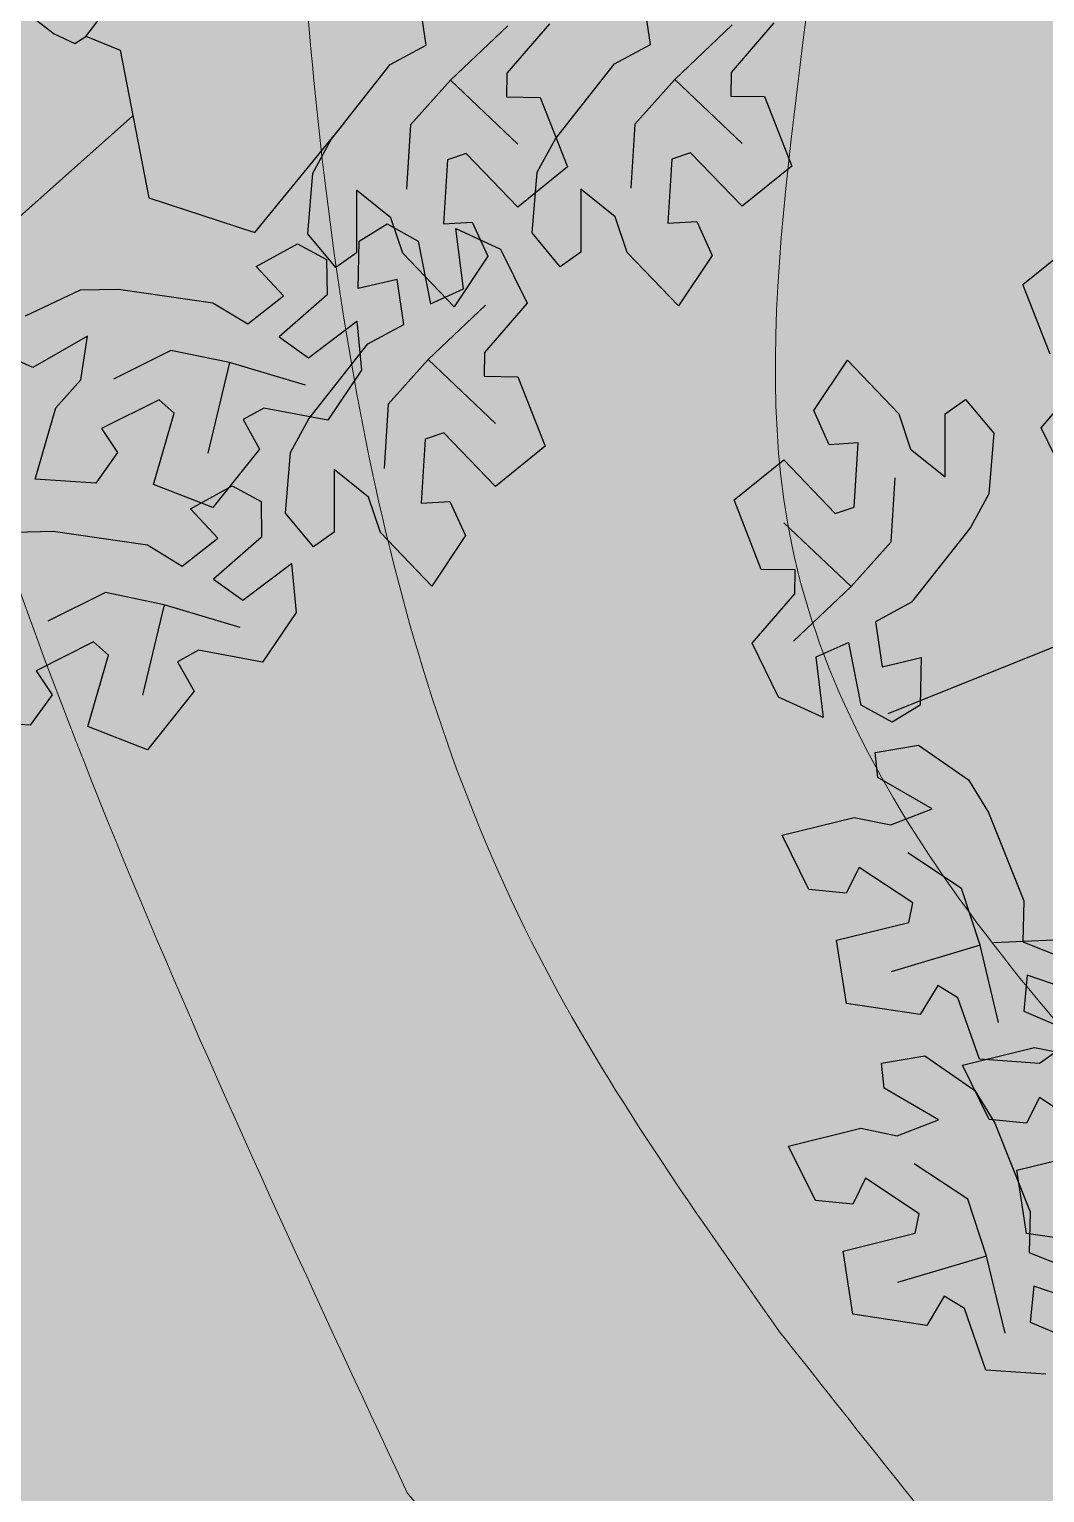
# Model space of a CAD drawing. Header units: millimetres. Extents: x 5637 to 6048, y 3385 to 3927.
# Drawn here: x 5969.145 to 5972.347, y 3552.349 to 3556.964 of the extents above; entities that cross this region are included whole.
import ezdxf

# ---------------------------------------------------------------- set-up
doc = ezdxf.new("R2010")
doc.units = ezdxf.units.MM
doc.layers.add('Contour Lines', color=253, linetype='Continuous')
doc.layers.add('hatch', color=253, linetype='Continuous', lineweight=13)
doc.layers.add('plants1', color=7, linetype='Continuous', true_color=0x89ee5d)
pattern_1 = [(45, (2816.368087035456, -1263.747613335156), (-0.2651650429449553, 0.2651650429449554), []), (135, (2816.368087035456, -1263.747613335156), (-0.795495128834866, 0.2651650429449554), [0.9375, -0.5625])]
pattern_2 = [(45, (2816.368087035456, -1263.747613335156), (-0.7071067811865475, 0.7071067811865476), [])]

# ---------------------------------------------------------------- blocks, each defined once
blk = doc.blocks.new('212')
at = {"color": 48, "linetype": 'Continuous'}
for p, q in [((2811.994493891349, 4856.62311520042), (2812.151323810915, 4856.749459021021)), ((2812.080492424158, 4856.403902334082), (2811.994493891349, 4856.62311520042)), ((2811.334828469638, 4856.225636511593), (2811.441203782387, 4856.384647187642)), ((2811.441203782387, 4856.384647187642), (2811.603345334378, 4856.215755574175)), ((2812.051791515508, 4856.171539424296), (2812.185690258016, 4856.327470268865)), ((2811.383733700905, 4856.117995999814), (2811.334828469638, 4856.225636511593)), ((2811.603345334378, 4856.215755574175), (2811.640448219082, 4856.104183788001)), ((2811.749500748599, 4856.214893841594), (2811.81392271294, 4856.261048219779)), ((2811.81392271294, 4856.261048219779), (2811.90239947236, 4856.154331427861)), ((2811.749309170393, 4856.016741288751), (2811.749500748599, 4856.214893841594)), ((2812.134959262877, 4856.001108532534), (2812.051791515508, 4856.171539424296)), ((2811.47476096388, 4856.123529530487), (2811.383733700905, 4856.117995999814)), ((2811.462512272508, 4855.921363274757), (2811.47476096388, 4856.123529530487)), ((2811.90239947236, 4856.154331427861), (2811.886482871948, 4855.963175321971)), ((2811.640448219082, 4856.104183788001), (2811.749309170393, 4856.016741288751)), ((2811.083493353446, 4855.943962461738), (2811.24033285617, 4856.070306850722)), ((2811.24033285617, 4856.070306850722), (2811.402734250542, 4855.901493158356)), ((2811.578588961833, 4855.811330766876), (2811.591096643005, 4856.013589318448)), ((2811.169496677837, 4855.724749879591), (2811.083493353446, 4855.943962461738)), ((2811.886482871948, 4855.963175321971), (2811.828813800309, 4855.857320831019)), ((2811.402734250542, 4855.901493158356), (2811.462512272508, 4855.921363274757)), ((2811.453089290806, 4855.67041955184), (2811.240146353744, 4855.872149790492)), ((2811.828813800309, 4855.857320831019), (2811.642633185366, 4855.621286828172)), ((2811.453089290806, 4855.67041955184), (2811.578588961833, 4855.811330766876)), ((2811.276335614704, 4855.723042064057), (2811.169496677837, 4855.724749879591)), ((2811.169496677837, 4855.724749879591), (2811.169496677837, 4855.724749879591)), ((2811.274689720113, 4855.648317530182), (2811.276335614704, 4855.723042064057)), ((2811.271489942582, 4855.49861426421), (2811.453089290806, 4855.67041955184)), ((2811.140790977603, 4855.492386685615), (2811.274689720113, 4855.648317530182)), ((2811.642633185366, 4855.621286828172), (2811.529758343701, 4855.559780784492)), ((2812.356939811203, 4855.587169913345), (2811.568480681108, 4855.269705339804)), ((2811.529758343701, 4855.559780784492), (2811.550149452933, 4855.417929631578)), ((2811.223958724978, 4855.321955793852), (2811.140790977603, 4855.492386685615)), ((2811.445221044619, 4855.494440186279), (2811.341405250203, 4855.447689984365)), ((2811.484346512155, 4855.297124133232), (2811.445221044619, 4855.494440186279)), ((2811.341405250203, 4855.447689984365), (2811.364805411341, 4855.257375169845)), ((2811.550149452933, 4855.417929631578), (2811.673348879629, 4855.446667876742)), ((2811.673348879629, 4855.446667876742), (2811.670149102098, 4855.296964610769)), ((2811.364805411341, 4855.257375169845), (2811.223958724978, 4855.321955793852)), ((2811.581871332839, 4855.242884705808), (2811.484346512155, 4855.297124133232)), ((2811.484346512155, 4855.297124133232), (2811.484346512155, 4855.297124133232)), ((2811.670149102098, 4855.296964610769), (2811.581871332839, 4855.242884705808)), ((2811.52871876694, 4855.147708354421), (2811.665389242934, 4855.170970569546)), ((2811.665389242934, 4855.170970569546), (2811.822970615071, 4855.06161580572)), ((2811.536479055548, 4855.068834250164), (2811.52871876694, 4855.147708354421)), ((2811.707991806141, 4854.969590855142), (2811.536479055548, 4855.068834250164)), ((2811.822970615071, 4855.06161580572), (2811.885816585361, 4854.958740237961)), ((2814.348306236221, 4854.875583835537), (2814.327924425955, 4855.017440348415)), ((2815.055843303822, 4854.878018237871), (2815.035451910398, 4855.019874182365)), ((2811.235328258273, 4854.886721434249), (2811.462664133001, 4854.942697035663)), ((2811.462664133001, 4854.942697035663), (2811.577849058657, 4854.919043259734)), ((2811.577849058657, 4854.919043259734), (2811.707991806141, 4854.969590855142)), ((2811.885816585361, 4854.958740237961), (2811.997129883545, 4854.67948083829)), ((2813.121229512425, 4854.953131115215), (2813.175199853658, 4854.911128036661)), ((2813.275901076806, 4854.90321393998), (2813.321092999452, 4854.961628879092)), ((2814.606593803657, 4854.936751492589), (2814.424994171245, 4854.764950996536)), ((2814.737283185478, 4854.942978502799), (2814.603384442968, 4854.787047658231)), ((2815.3141212881, 4854.939185326539), (2815.132521655688, 4854.767384830488)), ((2815.444819968885, 4854.945417696711), (2815.310921226377, 4854.789486852144)), ((2811.319850668308, 4854.715096653199), (2811.235328258273, 4854.886721434249)), ((2813.175199853658, 4854.911128036661), (2813.240686953889, 4854.880141352921)), ((2813.240686953889, 4854.880141352921), (2813.275901076806, 4854.90321393998)), ((2813.275563313323, 4854.903395861256), (2813.383684374646, 4854.859478710135)), ((2814.942977761128, 4854.816517554156), (2815.055843303822, 4854.878018237871)), ((2813.383684374646, 4854.859478710135), (2813.474389565411, 4854.393982866287)), ((2814.235440693528, 4854.81408315182), (2814.348306236221, 4854.875583835537)), ((2811.800522569841, 4854.719044173101), (2811.631626122466, 4854.831007184245)), ((2814.049260078585, 4854.578049148974), (2814.235440693528, 4854.81408315182)), ((2814.603384442968, 4854.787047658231), (2814.601748131538, 4854.712323692741)), ((2814.756782771445, 4854.580482698731), (2814.942977761128, 4854.816517554156)), ((2815.310921226377, 4854.789486852144), (2815.309275615982, 4854.714757526689)), ((2811.478240100761, 4854.785231001648), (2811.437520528811, 4854.703620965523)), ((2811.647193075453, 4854.673530998686), (2811.478240100761, 4854.785231001648)), ((2814.424994171245, 4854.764950996536), (2814.299485201252, 4854.624034421537)), ((2814.424994171245, 4854.764950996536), (2814.637937392501, 4854.563215966305)), ((2815.132521655688, 4854.767384830488), (2815.007022268853, 4854.62646882387)), ((2815.132521655688, 4854.767384830488), (2815.345464876944, 4854.565649800254)), ((2811.437520528811, 4854.703620965523), (2811.319850668308, 4854.715096653199)), ((2811.859814321881, 4854.539893165244), (2811.800522569841, 4854.719044173101)), ((2814.601748131538, 4854.712323692741), (2814.708577485245, 4854.710615308821)), ((2814.708577485245, 4854.710615308821), (2814.708577485245, 4854.710615308821)), ((2814.708577485245, 4854.710615308821), (2814.794571226477, 4854.491402158291)), ((2815.309275615982, 4854.714757526689), (2815.416099893914, 4854.713053650158)), ((2815.416099893914, 4854.713053650158), (2815.416099893914, 4854.713053650158)), ((2815.416099893914, 4854.713053650158), (2815.502108009886, 4854.493841352204)), ((2811.634518214991, 4854.611832326871), (2811.647193075453, 4854.673530998686)), ((2811.997129883545, 4854.67948083829), (2811.993956170431, 4854.550984317546)), ((2813.424082542587, 4854.652135619488), (2813.037993478343, 4854.309210984502)), ((2811.407121305561, 4854.555588641506), (2811.634518214991, 4854.611832326871)), ((2813.80883813023, 4854.284409841612), (2814.091074646983, 4854.630738882629)), ((2814.299485201252, 4854.624034421537), (2814.286977235887, 4854.421780661545)), ((2815.007022268853, 4854.62646882387), (2814.994514303484, 4854.424215063881)), ((2811.438119144286, 4854.356593232394), (2811.407121305561, 4854.555588641506)), ((2812.593401918863, 4854.577296077027), (2811.901601262198, 4854.547891663305)), ((2813.991586499551, 4854.472189582251), (2814.049260078585, 4854.578049148974)), ((2814.699118491383, 4854.474628491971), (2814.756782771445, 4854.580482698731)), ((2811.859814321881, 4854.539893165244), (2811.578628980385, 4854.456349753873)), ((2811.917801395058, 4854.296722204331), (2811.859814321881, 4854.539893165244)), ((2811.993956170431, 4854.550984317546), (2812.127001241928, 4854.497712023398)), ((2814.415561890573, 4854.514001913655), (2814.403313199205, 4854.311835657927)), ((2814.475330329381, 4854.533871461672), (2814.415561890573, 4854.514001913655)), ((2814.637741306911, 4854.365058337692), (2814.475330329381, 4854.533871461672)), ((2815.123089375016, 4854.516435747603), (2815.110850266805, 4854.314270060261)), ((2815.182867396982, 4854.536305864007), (2815.123089375016, 4854.516435747603)), ((2815.345268791354, 4854.367492171641), (2815.182867396982, 4854.536305864007)), ((2813.975674690725, 4854.281033760552), (2813.991586499551, 4854.472189582251)), ((2814.794571226477, 4854.491402158291), (2814.637741306911, 4854.365058337692)), ((2814.683202175168, 4854.283467594502), (2814.699118491383, 4854.474628491971)), ((2815.502108009886, 4854.493841352204), (2815.345268791354, 4854.367492171641)), ((2812.008280695964, 4854.445101079157), (2811.996857561922, 4854.331814820138)), ((2812.198713861028, 4854.380326366217), (2812.008280695964, 4854.445101079157)), ((2814.12877457585, 4854.418624468044), (2814.128573414486, 4854.22047134682)), ((2814.237616360845, 4854.33118083203), (2814.12877457585, 4854.418624468044)), ((2814.836302060288, 4854.421058301996), (2814.836100614737, 4854.222909972349)), ((2814.945147784289, 4854.33362932491), (2814.836302060288, 4854.421058301996)), ((2811.725853495396, 4854.413141031792), (2811.670959271512, 4854.321467707792)), ((2811.789750151147, 4854.374352095948), (2811.725853495396, 4854.413141031792)), ((2811.857837934141, 4854.180422346335), (2811.789750151147, 4854.374352095948)), ((2813.474389565411, 4854.393982866287), (2813.80883813023, 4854.284409841612)), ((2811.670959271512, 4854.321467707792), (2811.438119144286, 4854.356593232394)), ((2811.996857561922, 4854.331814820138), (2812.173364140111, 4854.256929022588)), ((2814.274718961357, 4854.219613837432), (2814.237616360845, 4854.33118083203)), ((2814.982251237377, 4854.222047955575), (2814.945147784289, 4854.33362932491)), ((2811.670959271512, 4854.321467707792), (2811.670959271512, 4854.321467707792)), ((2814.064151450145, 4854.174316968634), (2813.975674690725, 4854.281033760552)), ((2814.137497006488, 4854.257616845896), (2814.225774775746, 4854.311696750859)), ((2814.225774775746, 4854.311696750859), (2814.323299596427, 4854.257457323434)), ((2814.403313199205, 4854.311835657927), (2814.494340177987, 4854.317373980179)), ((2814.466240858378, 4854.106891472302), (2814.44284069724, 4854.297206286818)), ((2814.44284069724, 4854.297206286818), (2814.583692175185, 4854.232625947004)), ((2814.494340177987, 4854.317373980179), (2814.543245693442, 4854.209728676821)), ((2814.771688517746, 4854.176751370968), (2814.683202175168, 4854.283467594502)), ((2815.110850266805, 4854.314270060261), (2815.201867662426, 4854.319807814128)), ((2815.201867662426, 4854.319807814128), (2815.250772893693, 4854.21216730235)), ((2812.173364140111, 4854.256929022588), (2812.047028671751, 4854.167240580562)), ((2813.812222660319, 4854.177243030528), (2813.943464098603, 4854.249315836499)), ((2813.943464098603, 4854.249315836499), (2814.034441365823, 4854.199914837909)), ((2814.134297228957, 4854.107913579923), (2814.137497006488, 4854.257616845896)), ((2814.323299596427, 4854.257457323434), (2814.323299596427, 4854.257457323434)), ((2814.323299596427, 4854.257457323434), (2814.362425063963, 4854.060141270384)), ((2814.583692175185, 4854.232625947004), (2814.666855130978, 4854.062194771049)), ((2811.548935377861, 4854.167597148052), (2811.685605569662, 4854.190864154759)), ((2811.685605569662, 4854.190864154759), (2811.843187225991, 4854.081504599353)), ((2811.803474079597, 4854.161527295406), (2812.03081052271, 4854.217493313663)), ((2812.03081052271, 4854.217493313663), (2812.145976282046, 4854.193838400966)), ((2814.034441365823, 4854.199914837909), (2814.036227611732, 4854.088320831272)), ((2814.128573414486, 4854.22047134682), (2814.064151450145, 4854.174316968634)), ((2814.436870380698, 4854.05071800077), (2814.274718961357, 4854.219613837432)), ((2814.543245693442, 4854.209728676821), (2814.436870380698, 4854.05071800077)), ((2814.836100614737, 4854.222909972349), (2814.771688517746, 4854.176751370968)), ((2815.144397865141, 4854.053151834719), (2814.982251237377, 4854.222047955575)), ((2815.250772893693, 4854.21216730235), (2815.144397865141, 4854.053151834719)), ((2811.556695666468, 4854.088723043798), (2811.548935377861, 4854.167597148052)), ((2811.88798775905, 4853.989887571237), (2811.803474079597, 4854.161527295406)), ((2812.047028671751, 4854.167240580562), (2811.857837934141, 4854.180422346335)), ((2813.898711199277, 4854.084915364844), (2813.812222660319, 4854.177243030528)), ((2813.084839881891, 4854.021766754744), (2813.258342646021, 4854.103568381004)), ((2813.258342646021, 4854.103568381004), (2813.378852612176, 4854.106551811582)), ((2813.378852612176, 4854.106551811582), (2813.676346525309, 4854.063326414761)), ((2814.257496655648, 4854.136651825088), (2814.134297228957, 4854.107913579923)), ((2814.277887764884, 4853.994800672175), (2814.257496655648, 4854.136651825088)), ((2814.362425063963, 4854.060141270384), (2814.466240858378, 4854.106891472302)), ((2811.728208132869, 4853.989484440355), (2811.556695666468, 4854.088723043798)), ((2811.843187225991, 4854.081504599353), (2811.906032912089, 4853.978633823174)), ((2812.046372115731, 4854.060026427072), (2812.005666918518, 4853.978417243524)), ((2812.215330166195, 4853.948321916725), (2812.046372115731, 4854.060026427072)), ((2813.676346525309, 4854.063326414761), (2813.786047653854, 4853.996335937696)), ((2813.786047653854, 4853.996335937696), (2813.898711199277, 4854.084915364844)), ((2814.036227611732, 4854.088320831272), (2813.884909762662, 4853.955788505937)), ((2814.036227611732, 4854.088320831272), (2814.036227611732, 4854.088320831272)), ((2814.536160957581, 4854.055967476649), (2814.354556817781, 4853.884161904826)), ((2814.666855130978, 4854.062194771049), (2814.53296118005, 4853.906264210674)), ((2813.977311722005, 4853.889257808798), (2814.130414200047, 4854.004672166835)), ((2814.130414200047, 4854.004672166835), (2814.144919773902, 4853.850417191351)), ((2811.255553599775, 4853.906625171004), (2811.482880743922, 4853.962585829297)), ((2811.482880743922, 4853.962585829297), (2811.598065669577, 4853.938932053366)), ((2811.598065669577, 4853.938932053366), (2811.728208132869, 4853.989484440355)), ((2812.005666918518, 4853.978417243524), (2811.88798775905, 4853.989887571237)), ((2811.906032912089, 4853.978633823174), (2812.017346210274, 4853.699374423502)), ((2813.280542330227, 4853.957977747835), (2813.108842793005, 4853.859068874208)), ((2813.259250382508, 4853.819996667954), (2813.280542330227, 4853.957977747835)), ((2813.884909762662, 4853.955788505937), (2813.977311722005, 4853.889257808798)), ((2814.165012923221, 4853.933294628495), (2814.277887764884, 4853.994800672175)), ((2813.543793302486, 4853.912841587672), (2813.362384382358, 4853.822545763051)), ((2813.728583872978, 4853.874616169589), (2813.543793302486, 4853.912841587672)), ((2813.978832308277, 4853.697260625646), (2814.165012923221, 4853.933294628495)), ((2811.340067279228, 4853.734985446833), (2811.255553599775, 4853.906625171004)), ((2811.975258112107, 4853.830384351124), (2812.202655021542, 4853.886628036488)), ((2813.108842793005, 4853.859068874208), (2813.036655748479, 4853.891788316085)), ((2813.728583872978, 4853.874616169589), (2813.6603471127, 4853.58932842902)), ((2813.968161563793, 4853.803235553185), (2813.728583872978, 4853.874616169589)), ((2814.354556817781, 4853.884161904826), (2814.22905714675, 4853.743250689789)), ((2814.354556817781, 4853.884161904826), (2814.567504546421, 4853.682431950365)), ((2814.53296118005, 4853.906264210674), (2814.531310493882, 4853.831539392608)), ((2811.820739180761, 4853.738932966734), (2811.651842733386, 4853.850895977877)), ((2812.006255950837, 4853.631388942011), (2811.975258112107, 4853.830384351124)), ((2813.181168057369, 4853.732083449286), (2813.259250382508, 4853.819996667954)), ((2814.144919773902, 4853.850417191351), (2814.038906366818, 4853.693168633744)), ((2814.531310493882, 4853.831539392608), (2814.638149430746, 4853.829831577074)), ((2814.638149430746, 4853.829831577074), (2814.638149430746, 4853.829831577074)), ((2814.638149430746, 4853.829831577074), (2814.724152755136, 4853.610618994927)), ((2811.498456427489, 4853.805124586861), (2811.457736855537, 4853.723514550736)), ((2811.667409686372, 4853.69341979232), (2811.498456427489, 4853.805124586861)), ((2811.457736855537, 4853.723514550736), (2811.340067279228, 4853.734985446833)), ((2811.880030648609, 4853.559786750459), (2811.820739180761, 4853.738932966734)), ((2813.115979378784, 4853.507202143858), (2813.181168057369, 4853.732083449286)), ((2813.506540497419, 4853.757295905371), (2813.325334608164, 4853.666819785255)), ((2813.553628999997, 4853.715471288963), (2813.506540497419, 4853.757295905371)), ((2813.836920125514, 4853.731162747212), (2813.771377859362, 4853.6952223576)), ((2814.038906366818, 4853.693168633744), (2813.836920125514, 4853.731162747212)), ((2814.22905714675, 4853.743250689789), (2814.216549465576, 4853.540992138221)), ((2811.654734541719, 4853.631725912083), (2811.667409686372, 4853.69341979232)), ((2812.017346210274, 4853.699374423502), (2812.014172497159, 4853.570877902757)), ((2813.488648143867, 4853.490409972232), (2813.553628999997, 4853.715471288963)), ((2813.771377859362, 4853.6952223576), (2813.823321719766, 4853.601855592806)), ((2813.921168028215, 4853.591406418886), (2813.978832308277, 4853.697260625646)), ((2811.427337632289, 4853.575482226721), (2811.654734541719, 4853.631725912083)), ((2813.325334608164, 4853.666819785255), (2813.375645669807, 4853.590767521895)), ((2814.345138627655, 4853.6332184661), (2814.332885144701, 4853.431051926179)), ((2814.40491185804, 4853.653088298308), (2814.345138627655, 4853.6332184661)), ((2814.567313252412, 4853.484274605946), (2814.40491185804, 4853.653088298308)), ((2812.239105945413, 4853.596259194215), (2812.006255950837, 4853.631388942011)), ((2813.375645669807, 4853.590767521895), (2813.306867518405, 4853.494587470474)), ((2813.823321719766, 4853.601855592806), (2813.676475617965, 4853.417763175297)), ((2813.823321719766, 4853.601855592806), (2813.823321719766, 4853.601855592806)), ((2813.905246636227, 4853.400250028805), (2813.921168028215, 4853.591406418886)), ((2814.724152755136, 4853.610618994927), (2814.567313252412, 4853.484274605946)), ((2811.458335471014, 4853.376486817607), (2811.427337632289, 4853.575482226721)), ((2811.880030648609, 4853.559786750459), (2811.598845591306, 4853.476238547507)), ((2811.938017721786, 4853.316615789546), (2811.880030648609, 4853.559786750459)), ((2812.014172497159, 4853.570877902757), (2812.147217568656, 4853.517605608612)), ((2813.306867518405, 4853.494587470474), (2813.115979378784, 4853.507202143858)), ((2814.058337222381, 4853.537835376332), (2814.058150151563, 4853.339687899262)), ((2814.167197889505, 4853.450397668666), (2814.058337222381, 4853.537835376332)), ((2812.028497306884, 4853.464989872788), (2812.01707388865, 4853.35170840535)), ((2812.218930187756, 4853.40021995143), (2812.028497306884, 4853.464989872788)), ((2813.676475617965, 4853.417763175297), (2813.488648143867, 4853.490409972232)), ((2813.605800387609, 4853.413561758088), (2813.73705140905, 4853.485635132447)), ((2813.73705140905, 4853.485635132447), (2813.82802867627, 4853.436234133856)), ((2814.204300774208, 4853.338825882491), (2814.167197889505, 4853.450397668666)), ((2811.746069822124, 4853.433034617006), (2811.691175882432, 4853.341356501426)), ((2811.809966762068, 4853.394240889581), (2811.746069822124, 4853.433034617006)), ((2813.692298509725, 4853.321234660792), (2813.605800387609, 4853.413561758088)), ((2813.82802867627, 4853.436234133856), (2813.829810130599, 4853.324639843025)), ((2814.332885144701, 4853.431051926179), (2814.423917199258, 4853.436585741043)), ((2814.423917199258, 4853.436585741043), (2814.472817638943, 4853.328944945072)), ((2811.691175882432, 4853.341356501426), (2811.458335471014, 4853.376486817607)), ((2811.878054260868, 4853.200315931547), (2811.809966762068, 4853.394240889581)), ((2813.993723395646, 4853.293533236886), (2813.905246636227, 4853.400250028805)), ((2811.691175882432, 4853.341356501426), (2811.691175882432, 4853.341356501426)), ((2812.01707388865, 4853.35170840535), (2812.19358075103, 4853.276817816219)), ((2813.051929956468, 4853.339887676952), (2813.172444714205, 4853.342871391721)), ((2813.172444714205, 4853.342871391721), (2813.469943418914, 4853.29964627909)), ((2813.579644547461, 4853.232655802026), (2813.692298509725, 4853.321234660792)), ((2813.829810130599, 4853.324639843025), (2813.678491997341, 4853.192112309272)), ((2813.829810130599, 4853.324639843025), (2813.829810130599, 4853.324639843025)), ((2814.058150151563, 4853.339687899262), (2813.993723395646, 4853.293533236886)), ((2814.366442326199, 4853.169934269025), (2814.204300774208, 4853.338825882491)), ((2814.472817638943, 4853.328944945072), (2814.366442326199, 4853.169934269025)), ((2813.469943418914, 4853.29964627909), (2813.579644547461, 4853.232655802026)), ((2813.770889449291, 4853.12557653636), (2813.924011093653, 4853.240992031166)), ((2813.924011093653, 4853.240992031166), (2813.938507084345, 4853.086736487298)), ((2812.067245282671, 4853.187129374196), (2811.878054260868, 4853.200315931547)), ((2813.678491997341, 4853.192112309272), (2813.770889449291, 4853.12557653636)), ((2813.337371029772, 4853.149160315234), (2813.155962109648, 4853.058864490612)), ((2813.522166391845, 4853.110935181342), (2813.337371029772, 4853.149160315234)), ((2813.522166391845, 4853.110935181342), (2813.453934423148, 4852.825647724964)), ((2813.761758173207, 4853.039560209094), (2813.522166391845, 4853.110935181342)), ((2813.938507084345, 4853.086736487298), (2813.832493677266, 4852.929487929691)), ((2813.300127807867, 4852.993615201321), (2813.118921918611, 4852.903139081202)), ((2813.347225893603, 4852.951791153294), (2813.300127807867, 4852.993615201321)), ((2813.282230662733, 4852.726728983984), (2813.347225893603, 4852.951791153294)), ((2813.6304978528, 4852.967481474776), (2813.56496516981, 4852.931541653546)), ((2813.832493677266, 4852.929487929691), (2813.6304978528, 4852.967481474776)), ((2813.118921918611, 4852.903139081202), (2813.169232980255, 4852.827086817842)), ((2813.56496516981, 4852.931541653546), (2813.616909030215, 4852.838174888751)), ((2813.169232980255, 4852.827086817842), (2813.100464412015, 4852.730907334805)), ((2813.616909030215, 4852.838174888751), (2813.470062928408, 4852.654082471241)), ((2813.616909030215, 4852.838174888751), (2813.616909030215, 4852.838174888751)), ((2813.100464412015, 4852.730907334805), (2812.90955653769, 4852.74353045458)), ((2813.470062928408, 4852.654082471241), (2813.282230662733, 4852.726728983984))]:
    blk.add_line(p, q, dxfattribs=at)

msp = doc.modelspace()

# ---------------------------------------------------------------- hatches: boundary and pattern name
at = {"layer": 'hatch'}
h = msp.add_hatch(dxfattribs=at)
h.set_pattern_fill('ANSI31', color=256, scale=8, style=0)
h.set_pattern_definition(pattern_2)
edge = h.paths.add_edge_path()
edge.add_arc((5888.218597786534, 3544.251879519288), 5.099999999999703, 222.2096827054169, 295.0106996712317)
edge.add_line((5890.374814048559, 3539.63011238632), (5962.724415347593, 3573.368833238253))
edge.add_arc((5959.301019294773, 3580.709992987185), 8.10013993668037, 295.0010067509886, 379.1520322176876)
edge.add_line((5966.952827542687, 3583.367453717085), (5974.951558471705, 3569.541004290979))
edge.add_arc((5969.706864991153, 3565.844412111367), 6.416510223423876, 35.17714628567522, 121.8211173089577)
edge.add_line((5966.323638051035, 3571.296510690719), (5964.181878608919, 3570.409633657426))
edge.add_line((5964.18187860892, 3570.409633657426), (5950.360272161224, 3564.024697307429))
edge.add_line((5950.360272161224, 3564.024697307429), (5941.019583289994, 3551.651265792138))
edge.add_line((5941.019583289994, 3551.651265792138), (5918.251469236275, 3541.463622921433))
edge.add_line((5918.251469236276, 3541.463622921433), (5903.786954010162, 3542.209244047871))
edge.add_line((5903.786954010162, 3542.209244047871), (5887.47792040575, 3534.61967185372))
edge.add_line((5887.47792040575, 3534.61967185372), (5884.441073338574, 3540.825466081732))
h = msp.add_hatch(dxfattribs=at)
h.set_pattern_fill('ANSI31', color=256, scale=8, style=0)
h.set_pattern_definition(pattern_2)
edge = h.paths.add_edge_path()
edge.add_line((5971.437225461268, 3575.646387493636), (5974.908681895879, 3569.822416222831))
edge.add_arc((5967.441255846074, 3565.378669392472), 8.689610906227125, -25.546717561671585, 30.756205938548987, ccw=False)
edge.add_line((5975.281317872283, 3561.63130163272), (5984.463161632182, 3553.856244711966))
edge.add_line((5984.463161632182, 3553.856244711966), (5994.927428727911, 3554.739385890593))
edge.add_arc((5995.498904073685, 3548.779110752457), 5.987609188407449, 57.43581863698682, 95.47681733732998, ccw=False)
edge.add_line((5998.72169890142, 3553.825402191864), (6032.962043901134, 3525.718449404136))
edge.add_line((6032.962043901134, 3525.718449404136), (6034.271485200559, 3529.036066292721))
edge.add_line((6034.271485200559, 3529.036066292721), (5990.977531555367, 3564.427738384236))
edge.add_arc((5993.590870111725, 3567.624585315503), 4.129088121135003, 130.1086034859574, 230.7349018430178, ccw=False)
edge.add_line((5990.930752646655, 3570.782613780246), (5995.39327300834, 3576.237112389204))
edge.add_line((5995.39327300834, 3576.237112389204), (5991.631871788981, 3579.267099526267))
edge.add_line((5991.631871788981, 3579.267099526267), (5987.890614439624, 3574.734582082147))
edge.add_arc((5981.300804457594, 3580.17398200285), 8.544744998922784, 274.0521077173881, 320.4628515617229, ccw=False)
edge.add_line((5981.904607589244, 3571.650597177862), (5977.724080088683, 3575.392794994894))
edge.add_arc((5981.505630442003, 3579.617284457973), 5.669782561823833, 195.0479590261398, 228.1666961036515, ccw=False)
edge.add_line((5976.030271271215, 3578.14525312365), (5971.437225461268, 3575.646387493636))
at = {"layer": 'plants1'}
h = msp.add_hatch(dxfattribs=at)
h.set_pattern_fill('ANSI38', color=256, scale=3, style=0)
h.set_pattern_definition(pattern_1)
edge = h.paths.add_edge_path()
edge.add_line((5867.340026559894, 3539.401602731366), (5867.920497871744, 3539.012893932036))
edge.add_line((5867.920497871744, 3539.012893932036), (5868.307566333235, 3538.645474774969))
edge.add_line((5868.307566333234, 3538.645474774969), (5868.751904713922, 3538.147852172101))
edge.add_line((5868.751904713922, 3538.147852172101), (5869.041495821688, 3537.742348562914))
edge.add_line((5869.041495821688, 3537.742348562914), (5873.636493846637, 3527.954023021291))
edge.add_line((5873.636493846638, 3527.954023021291), (5903.829997155666, 3542.008132120876))
edge.add_line((5903.829997155666, 3542.008132120876), (5918.291521160669, 3541.262275447136))
edge.add_line((5918.291521160669, 3541.262275447136), (5941.16198548445, 3551.494962586632))
edge.add_line((5941.16198548445, 3551.494962586632), (5950.48308823519, 3563.852364690145))
edge.add_line((5950.48308823519, 3563.852364690145), (5964.274809275164, 3570.230544657122))
edge.add_line((5964.274809275164, 3570.230544657122), (5965.741202670952, 3570.870139763694))
edge.add_arc((5969.427232144333, 3564.866000809268), 7.045317442293404, 27.800891099726925, 121.5463777302028, ccw=False)
edge.add_arc((5969.675026703198, 3565.204551072316), 6.670760308511182, -45.778412307314625, 26.22114660211321, ccw=False)
edge.add_line((5974.327449541655, 3560.423964829417), (5968.693330355425, 3565.052694805927))
edge.add_line((5968.693330355425, 3565.052694805927), (5960.294785214963, 3566.735752133394))
edge.add_line((5960.294785214963, 3566.735752133394), (5952.862509781829, 3563.409138527084))
edge.add_line((5952.862509781829, 3563.409138527084), (5951.175927865645, 3562.581958068244))
edge.add_line((5951.175927865645, 3562.581958068244), (5941.99973997969, 3550.444749196693))
edge.add_line((5941.99973997969, 3550.444749196693), (5918.534556405375, 3539.942057260073))
edge.add_line((5918.534556405374, 3539.942057260073), (5904.707706962623, 3540.696889009831))
edge.add_line((5904.707706962623, 3540.696889009831), (5873.014766627353, 3526.282493411768))
edge.add_line((5873.014766627353, 3526.282493411768), (5867.474450181188, 3538.114340235214))
edge.add_line((5867.474450181187, 3538.114340235214), (5850.756846190711, 3543.697445805256))
edge.add_line((5850.756846190712, 3543.697445805256), (5843.661721366867, 3553.613685774287))
edge.add_arc((5860.091496400632, 3565.369281146774), 20.20226547251094, 201.3952708323302, 215.5839309095071, ccw=False)
edge.add_line((5841.281451276056, 3557.999496032321), (5825.6334595674, 3591.334470052606))
edge.add_line((5825.6334595674, 3591.334470052606), (5826.243094236252, 3603.827857783155))
edge.add_line((5826.243094236252, 3603.827857783155), (5807.93222640211, 3643.212544803538))
edge.add_line((5807.932226402111, 3643.212544803538), (5807.54425343434, 3643.018716773715))
edge.add_line((5807.54425343434, 3643.018716773715), (5797.983414535619, 3663.178172781516))
edge.add_line((5797.983414535619, 3663.178172781516), (5798.220660294317, 3663.230848117235))
edge.add_line((5798.220660294317, 3663.230848117235), (5798.430504871312, 3663.243955492233))
edge.add_arc((5796.47127030947, 3658.681427308592), 4.965406679702589, 43.281910526906586, 66.76041366223558, ccw=False)
edge.add_arc((5798.419150723013, 3659.930643248288), 2.724438401226553, 20.331572802217522, 52.27834752672618, ccw=False)
edge.add_line((5800.973850110128, 3660.877255969283), (5827.01980770738, 3605.063416347021))
edge.add_arc((5822.580878502342, 3602.991955887857), 4.898473325559818, -5.638474229268581, 25.01647123820868, ccw=False)
edge.add_line((5827.455651292115, 3602.510675128524), (5827.02681755183, 3592.341389809634))
edge.add_arc((5831.442059715824, 3591.753460223986), 4.45421424769768, 172.4151664289416, 196.7575539092155)
edge.add_line((5827.177000996578, 3590.469209981324), (5842.180972176831, 3557.925817952753))
edge.add_line((5842.180972176831, 3557.925817952753), (5843.931761083313, 3555.587557282975))
edge.add_line((5843.931761083313, 3555.587557282975), (5844.4582692678, 3554.732695371641))
edge.add_line((5844.4582692678, 3554.732695371641), (5845.511514484654, 3553.146209559445))
edge.add_line((5845.511514484654, 3553.146209559445), (5846.226685131759, 3552.147263726482))
edge.add_line((5846.226685131759, 3552.147263726482), (5850.021031909244, 3546.975222436023))
edge.add_arc((5853.593202258537, 3549.595861424048), 4.430366769232694, 216.2647608932856, 225.9658998829303)
edge.add_arc((5856.005599061212, 3552.090997914942), 7.901010000933404, 225.9658998829325, 233.198284425577)
edge.add_arc((5852.865360091027, 3547.893615871604), 2.65895727250779, 233.1982844255969, 246.1024814744989)
edge.add_arc((5864.54816925737, 3574.260456154457), 31.49813715888168, 246.1024814744715, 247.3946300883742)
edge.add_line((5852.440857129599, 3545.182188710875), (5866.918704412524, 3539.623431528851))
edge.add_line((5866.918704412524, 3539.623431528851), (5867.340026559894, 3539.401602731366))
at = {"layer": 'plants1', "lineweight": 9, "true_color": 0x87ea5d}
h = msp.add_hatch(dxfattribs=at)
h.set_pattern_fill('GRASS', color=83, style=0)
h.set_pattern_definition([(90, (2816.368087035456, -1263.747613335156), (-0.7071067809999999, 0.7071067809999999), [0.1875, -1.226713563]), (45, (2816.368087035456, -1263.747613335156), (-0.7071067811865475, 0.7071067811865476), [0.1875, -0.8125]), (135, (2816.368087035456, -1263.747613335156), (-0.7071067811865476, -0.7071067811865475), [0.1875, -0.8125])])
edge = h.paths.add_edge_path()
edge.add_line((5983.543146376789, 3551.445805101491), (5969.640635504285, 3562.838185826287))
edge.add_line((5969.640635504285, 3562.838185826287), (5966.492252980823, 3561.768624968458))
edge.add_line((5966.492252980823, 3561.768624968458), (5955.921017339108, 3557.299893196933))
edge.add_line((5955.921017339107, 3557.299893196933), (5946.238677310108, 3544.639421632763))
edge.add_line((5946.238677310108, 3544.639421632763), (5920.217170966603, 3532.993634617345))
edge.add_line((5920.217170966603, 3532.993634617345), (5906.122187960691, 3533.806131472588))
edge.add_line((5906.122187960691, 3533.806131472588), (5874.303167214423, 3518.905773727294))
edge.add_arc((5872.286045028751, 3523.588218137926), 5.098437757841221, 205.9057288569798, 293.3056048456494, ccw=False)
edge.add_line((5867.699928378741, 3521.360752842329), (5862.632327681754, 3531.794409419595))
edge.add_line((5862.632327681755, 3531.794409419595), (5846.300825011211, 3537.845906180429))
edge.add_line((5846.30082501121, 3537.845906180429), (5835.704934110892, 3553.189519123115))
edge.add_line((5835.704934110892, 3553.189519123115), (5829.869514344558, 3565.464410968983))
edge.add_line((5829.869514344558, 3565.464410968983), (5818.951785877673, 3589.787818731628))
edge.add_line((5818.951785877673, 3589.787818731628), (5819.105349046455, 3602.062710577497))
edge.add_line((5819.105349046455, 3602.062710577497), (5812.502110210773, 3616.946016101519))
edge.add_line((5812.502110210774, 3616.946016101519), (5783.214278819822, 3614.413327711298))
edge.add_line((5783.214278819822, 3614.413327711298), (5742.27744412079, 3610.939958988603))
edge.add_line((5742.277444120789, 3610.939958988603), (5740.644030012792, 3628.008894982169))
edge.add_line((5740.644030012792, 3628.008894982169), (5728.21676223766, 3636.089086317))
edge.add_line((5728.21676223766, 3636.089086317), (5724.527309350425, 3634.145468249055))
edge.add_line((5724.527309350425, 3634.145468249055), (5745.96438259031, 3596.014769703591))
edge.add_line((5745.96438259031, 3596.014769703591), (5750.558930671819, 3599.373842859833))
edge.add_line((5750.558930671819, 3599.373842859833), (5769.6227869008, 3566.839205986142))
edge.add_line((5769.622786900799, 3566.839205986142), (5734.815644929742, 3545.997845025774))
edge.add_line((5734.815644929742, 3545.997845025774), (5735.196569320273, 3544.982893832115))
edge.add_line((5735.196569320273, 3544.982893832115), (5738.116978896199, 3540.41561159599))
edge.add_line((5738.116978896198, 3540.41561159599), (5741.545288734643, 3535.467720797594))
edge.add_line((5741.545288734644, 3535.467720797594), (5749.036778095164, 3527.601845317423))
edge.add_line((5749.036778095163, 3527.601845317423), (5798.598934408347, 3480.165366437292))
edge.add_arc((5805.582526731787, 3474.340858353454), 9.093704204487059, 39.82903574491269, 140.1709642550854, ccw=False)
edge.add_line((5812.566119055227, 3480.165366437292), (5813.835864873366, 3478.642939646798))
edge.add_line((5813.835864873367, 3478.642939646798), (5821.581302752425, 3487.396897421425))
edge.add_line((5821.581302752425, 3487.396897421425), (5830.342537931083, 3479.65789084046))
edge.add_line((5830.342537931083, 3479.65789084046), (5822.089199789505, 3470.396457469005))
edge.add_line((5822.089199789505, 3470.396457469005), (5822.851048570565, 3469.381504410695))
edge.add_line((5822.851048570565, 3469.381504410695), (5809.500748557341, 3454.17964400092))
edge.add_line((5809.500748557341, 3454.17964400092), (5804.182934400614, 3458.065560870161))
edge.add_line((5804.182934400615, 3458.065560870161), (5802.35741957415, 3455.686428245293))
edge.add_line((5802.357419574149, 3455.686428245293), (5805.849712453533, 3451.086771961519))
edge.add_line((5805.849712453533, 3451.086771961519), (5796.32527380928, 3440.222068048281))
edge.add_line((5796.32527380928, 3440.222068048281), (5784.020432236173, 3450.625647826298))
edge.add_line((5784.020432236173, 3450.625647826298), (5793.014108703598, 3461.338688593605))
edge.add_line((5793.014108703599, 3461.338688593605), (5795.52615185077, 3459.324525714185))
edge.add_line((5795.52615185077, 3459.324525714185), (5796.852599300491, 3460.964638720235))
edge.add_line((5796.852599300491, 3460.964638720235), (5791.156559684721, 3465.935910660593))
edge.add_line((5791.156559684721, 3465.935910660593), (5792.653973783181, 3467.651634549444))
edge.add_arc((5786.626672361195, 3472.912018334733), 8.000000000000167, 318.8868656851399, 400.7908125521247)
edge.add_line((5792.683470942852, 3478.138412018837), (5782.845449826959, 3488.438386309253))
edge.add_line((5782.845449826959, 3488.438386309253), (5763.728535120212, 3506.990940139635))
edge.add_line((5763.728535120212, 3506.990940139635), (5752.522149181643, 3518.421384358084))
edge.add_line((5752.522149181642, 3518.421384358084), (5734.816260988662, 3536.224089832984))
edge.add_line((5734.816260988662, 3536.224089832984), (5726.083387098455, 3549.348581333322))
edge.add_line((5726.083387098455, 3549.348581333322), (5715.102136828464, 3569.233022727199))
edge.add_line((5715.102136828464, 3569.233022727199), (5688.066045950565, 3610.010505711823))
edge.add_line((5688.066045950565, 3610.010505711823), (5687.6689330798, 3609.779417813003))
edge.add_line((5687.6689330798, 3609.779417813003), (5701.641910615803, 3588.08792204371))
edge.add_line((5701.641910615803, 3588.08792204371), (5696.039048254053, 3584.44464457802))
edge.add_line((5696.039048254054, 3584.44464457802), (5702.714446619498, 3568.949629540359))
edge.add_line((5702.714446619498, 3568.949629540359), (5693.954417755168, 3563.084840151439))
edge.add_line((5693.954417755168, 3563.084840151439), (5685.568881755245, 3556.596485806248))
edge.add_line((5685.568881755245, 3556.596485806248), (5723.08063528065, 3502.396598107433))
edge.add_line((5723.08063528065, 3502.396598107433), (5785.059830075699, 3394.671068844227))
edge.add_line((5785.0598300757, 3394.671068844227), (5883.788074873661, 3413.050262465064))
edge.add_line((5883.788074873661, 3413.050262465064), (5919.329713899851, 3457.938898947066))
edge.add_line((5919.329713899851, 3457.938898947066), (5966.332638887769, 3498.085115972264))
edge.add_line((5966.332638887769, 3498.085115972264), (6010.099541831191, 3522.463446991074))
edge.add_line((6010.09954183119, 3522.463446991074), (6039.963669175579, 3496.516754754641))
edge.add_line((6039.963669175579, 3496.516754754641), (6039.963657156173, 3522.840874027848))
edge.add_line((6039.963657156173, 3522.840874027848), (6037.044810787087, 3526.908516358228))
edge.add_line((6037.044810787086, 3526.908516358228), (6033.324818014818, 3517.218023367356))
edge.add_line((6033.324818014818, 3517.218023367356), (6030.351272550581, 3517.763515441751))
edge.add_line((6030.35127255058, 3517.763515441751), (6029.211470008659, 3517.17572006019))
edge.add_line((6029.211470008659, 3517.17572006019), (6022.482974460178, 3530.584799987808))
edge.add_line((6022.482974460178, 3530.584799987808), (6022.593278036022, 3530.841961283026))
edge.add_line((6022.593278036022, 3530.841961283026), (5996.701163907655, 3552.463764786439))
edge.add_line((5996.701163907655, 3552.463764786439), (5983.543146376789, 3551.445805101491))
at = {"layer": 'plants1'}
h = msp.add_hatch(dxfattribs=at)
h.set_pattern_fill('ANSI38', color=256, scale=3, style=0)
h.set_pattern_definition(pattern_1)
edge = h.paths.add_edge_path()
edge.add_line((5964.527069666081, 3561.520427213101), (5968.888905105196, 3563.478945180686))
edge.add_line((5968.888905105196, 3563.478945180686), (5983.545169192421, 3551.433442597361))
edge.add_line((5983.545169192421, 3551.433442597361), (5964.497207593035, 3561.50585788303))

# ---------------------------------------------------------------- linework, layer by layer
at = {"layer": 'Contour Lines', "lineweight": 5, "ltscale": 0.5}
for points, knots in [([(5970.33651549155, 3552.349376583162), (5969.719020545417, 3553.671974385297), (5968.436835253116, 3556.418256699262), (5968.204902995541, 3561.124187460137), (5967.451647539667, 3565.457380560723), (5967.136639429997, 3569.139525322353), (5965.985483556637, 3571.51522279715), (5964.15703104292, 3573.917305330146), (5963.955242746246, 3576.23128175173), (5963.40235070448, 3577.746802464098)], [0, 0, 0, 0, 8.677105080239434, 18.01740497362143, 27.85842612619758, 35.22225878019647, 39.89942831153405, 43.4973838834863, 53.15010413922162, 53.15010413922162, 53.15010413922162, 53.15010413922162]), ([(5967.087920566009, 3573.852302256889), (5967.108176034726, 3573.800514241157), (5967.692219128858, 3572.305389508419), (5968.642773856294, 3569.986540333251), (5969.567378770262, 3565.754908721138), (5969.946010803031, 3561.645622397639), (5969.890273718787, 3557.443412726459), (5970.335541526856, 3554.518494948344), (5971.228306990673, 3553.256377080085), (5971.510980372188, 3552.856756866096)], [22.98993776207073, 22.98993776207073, 22.98993776207073, 22.98993776207073, 23.32134806293605, 32.55684147672286, 38.038879313934, 49.23962746474489, 57.16151648602838, 63.45414079542823, 66.36969640373546, 66.36969640373546, 66.36969640373546, 66.36969640373546]), ([(5967.832002310804, 3573.852302256889), (5967.894015900886, 3573.66746435681), (5968.27733240062, 3572.570169448711), (5969.696068859153, 3570.510834949749), (5970.178493580814, 3566.727933854228), (5971.156366484554, 3563.131544523856), (5971.371835518271, 3560.033528787632), (5971.838643917028, 3557.651189546715), (5971.112297318662, 3555.12454083906), (5972.413131903415, 3553.772190266354), (5973.100871307346, 3553.057214828525)], [19.19061143686201, 19.19061143686201, 19.19061143686201, 19.19061143686201, 20.35479535494823, 26.13184593635066, 33.89183144002638, 42.77753675999963, 48.53168902102151, 52.43716277169794, 57.35576970671787, 62.87321611223553, 62.87321611223553, 62.87321611223553, 62.87321611223553]), ([(5969.199425936327, 3573.852302256887), (5969.45906046793, 3573.419575261581), (5970.046857810351, 3572.37962954807), (5970.744054363402, 3570.442570651815), (5971.435929085843, 3568.016453986973), (5972.081257658252, 3565.866009244008), (5972.575205303742, 3563.668026872053), (5972.64725860193, 3561.302691711912), (5972.842800403931, 3558.670154591724), (5972.766837984519, 3556.540511622917), (5973.10045352674, 3554.874447533936), (5973.782967634339, 3554.148570225197), (5974.21428890307, 3553.689845169901)], [16.92827008420374, 16.92827008420374, 16.92827008420374, 16.92827008420374, 19.95352354067261, 24.07924485964759, 29.23435357154589, 35.09905234773935, 37.54982921955875, 42.72266092062817, 49.24235989167421, 53.37793995883865, 55.52092377694582, 59.20062461340734, 59.20062461340734, 59.20062461340734, 59.20062461340734]), ([(5971.510980372188, 3552.856756866096), (5971.977520148665, 3552.266122644998), (5973.277453339389, 3550.620421535907), (5975.62439812009, 3548.430402645972), (5978.448908675063, 3546.23196827077), (5981.599958353969, 3544.680197739354), (5985.109455267506, 3542.797060222642), (5989.037457662638, 3541.890035037191), (5992.966766240766, 3541.051257835384), (5996.433205828457, 3540.825504600381), (5999.425899282342, 3539.624038459174), (6001.72082160459, 3537.592612098043), (6004.060345900313, 3535.636182711913), (6006.286430138689, 3533.49357890562), (6007.518893784192, 3530.951865525381), (6009.757727772917, 3529.053352103591), (6010.398924246701, 3527.081976702602), (6010.812998227762, 3526.073035834615)], [0, 0, 0, 0, 4.511904408473113, 12.57164895614571, 19.19448502503841, 25.89434118734928, 33.60220812247469, 42.99111941389013, 49.89743852234277, 57.7261859824852, 63.71820905236093, 68.80843032802913, 75.99274736827246, 82.11432800256877, 87.106462135135, 92.71196991203094, 99.21401337389588, 99.21401337389588, 99.21401337389588, 99.21401337389588]), ([(5970.33651549155, 3552.349376583162), (5970.967603779935, 3551.593025674423), (5972.358715899814, 3549.925796325703), (5974.905387924947, 3547.753746503372), (5977.229936010783, 3545.567103839581), (5979.036007396283, 3544.766627550326), (5979.748874177159, 3544.431504377241)], [0, 0, 0, 0, 5.89679408248498, 12.99834249433317, 20.09818251480191, 24.8037330087383, 24.8037330087383, 24.8037330087383, 24.8037330087383])]:
    msp.add_open_spline(points, degree=3, knots=knots, dxfattribs=at)

# ---------------------------------------------------------------- block references
at = {"layer": 'plants1'}
for p in [(3156.047440627871, -1297.961854466506), (3160.283623081939, -1300.464201947703)]:
    msp.add_blockref('212', p, dxfattribs=at)

doc.saveas('drawing.dxf')
